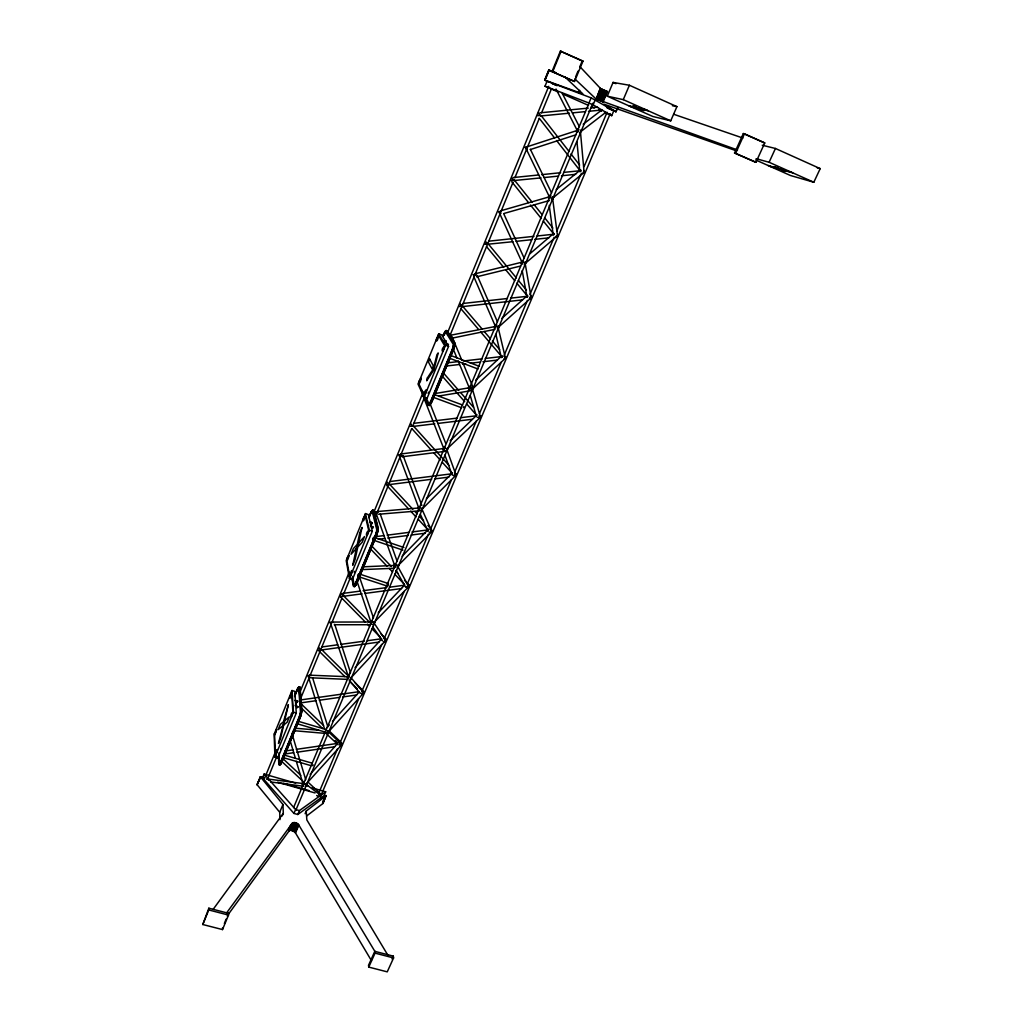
<?xml version="1.0" encoding="UTF-8"?>
<svg xmlns="http://www.w3.org/2000/svg" width="1023" height="1023" viewBox="0 0 1023 1023"><rect width="100%" height="100%" fill="white"/><g stroke="black" fill="none" stroke-linecap="round" stroke-linejoin="round"><path stroke-width="1.5" d="M479.199 415.568L480.823 416.975L446.655 449.263L446.872 451.117L402.231 456.757M228.513 915.086L228.551 913.322L208.845 908.194L202.797 924.523L222.502 929.575L228.513 915.086L208.769 909.959L208.845 908.194M222.502 929.575L222.554 927.784M339.917 745.703L341.541 745.345L341.362 744.092L327.769 731.164L329.201 731.266L327.654 731.087L328.741 731.586L363.843 692.763L362.18 693.799M397.602 566.077L432.435 531.078L430.299 529.569M393.727 566.103L396.118 565.271M370.006 622.687L370.863 621.792M447.447 449.314L446.706 448.47M350.314 679.489L351.068 677.789M320.237 795.395L319.406 796.354M343.204 596.294L341.158 593.698M302.22 784.385L303.102 783.401M472.14 388.599L472.971 388.446L472.23 387.679M378.97 642.086L321.03 650.04L319.023 647.776M505.515 358.446L498.022 326.951L498.93 326.772L498.585 326.094M427.524 402.525L428.803 405.287A7.097 1.496 -69.9 0 0 429.34 405.517L431.258 403.049A7.097 1.496 -69.9 0 0 432.358 400.722L453.023 350.94A6.534 1.381 -69.5 0 0 454.046 347.59L454.621 344.866M454.238 346.899L453.394 346.58L453.79 344.546A6.534 1.368 -69.5 0 0 453.675 343.012L446.322 331.222A6.317 1.279 -69.5 0 0 445.593 331.324L444.417 332.935A6.317 1.279 -69.5 0 0 443.112 335.634M369.712 522.178L371.579 522.651L369.802 521.615M472.958 388.599L505.925 357.781L503.802 356.03M525.234 263.205L525.374 262.31M377.653 531.551L377.909 530.234M498.93 326.772L531.474 297.54L530.374 296.248M552.97 197.874L552.842 196.94M298.038 721.599L297.207 723.747L325.263 732.11M295.212 700.103L297.105 701.19L295.072 700.691M300.353 713.811L300.954 711.433A6.726 1.24 -72.5 0 0 301.043 709.834L299.355 687.443A6.496 1.164 -72.3 0 0 299.112 686.778L297.77 688.223A6.496 1.164 -72.3 0 0 296.9 690.103L294.547 695.819M301.504 713.095L300.609 716.394A6.726 1.24 -72.5 0 1 299.726 718.798L281.99 761.764A6.701 1.215 -72.8 0 1 281.095 763.657L279.778 764.91A6.701 1.215 -72.8 0 1 279.56 764.091M300.161 714.565L300.519 713.645M279.765 763.593A6.1 1.1 -72.8 0 0 280.097 764.386L280.916 763.606A6.1 1.1 -72.8 0 0 281.977 761.47L299.713 718.517A6.112 1.138 -72.5 0 0 300.749 715.563L301.759 711.663A6.726 1.24 -72.5 0 0 301.849 710.077L300.135 687.673A6.496 1.164 -72.3 0 0 299.88 687.008L299.061 686.765M324.943 731.343L325.736 733.018M377.653 532.113L377.155 533.814A6.892 1.368 -71.1 0 1 376.234 536.333L357.078 582.701A6.841 1.343 -71.5 0 1 356.094 584.798L354.687 586.614L353.728 586.384M330.084 622.483L331.299 624.362M278.652 755.396L278.972 763.363A6.1 1.1 -72.8 0 0 279.305 764.155L280.123 763.375A6.1 1.1 -72.8 0 0 281.184 761.24L298.908 718.287A6.112 1.125 -72.5 0 0 299.944 715.333L300.314 714.476M308.255 675.602L309.445 677.482M453.419 347.104L453.151 347.973A7.187 1.509 -69.5 0 1 452.179 350.62L431.527 400.415A7.097 1.483 -69.9 0 1 430.427 402.742L428.522 405.21A7.097 1.483 -69.9 0 1 427.985 404.98L421.604 391.208A6.854 1.381 -69.9 0 1 421.502 390.07M300.071 715.307L299.803 716.151A6.726 1.24 -72.5 0 1 298.933 718.568L281.197 761.534A6.701 1.215 -72.8 0 1 280.302 763.427L278.985 764.68A6.701 1.215 -72.8 0 1 278.767 763.861L278.448 755.907M607.266 96.188L613.071 82.415L629.401 85.254L676.919 106.635L670.73 120.816L652.853 116.494L607.266 96.188L623.276 99.64L670.73 120.816M313.089 764.833L312.718 765.716M388.331 584.811L387.922 585.77M463.854 406.655L463.432 407.691M292.003 690.512L274.138 734.207L274.931 757.071L277.821 757.915L296.286 713.069L294.816 691.369L292.003 690.512L293.384 712.187L274.931 757.071M365.441 513.572L346.209 560.591L349.431 578.583L352.385 579.568L372.321 531.18L368.318 514.569L365.441 513.572L369.341 530.17L349.431 578.583M549.389 82.249L544.671 80.139L548.865 70.05L556.32 72.799M564.53 76.597L582.854 93.873L544.811 80.165L548.801 70.037L574.53 81.482L582.995 61.086L560.374 51.15L551.972 71.623L574.53 81.482M544.978 80.293L549.21 70.267M279.995 819.64L279.714 812.262L257.093 784.692L260.353 776.726L263.755 777.595M257.144 784.756L260.533 776.713M257.093 784.692L260.226 777.991M294.573 696.088L296.913 690.359A5.908 1.061 -72.3 0 1 297.962 688.21L298.78 687.328A5.908 1.061 -72.3 0 1 299.151 687.942L300.839 710.346A6.112 1.125 -72.5 0 1 300.647 712.417L301.325 713.274M294.611 696.599L296.951 690.87A4.719 0.844 -72.3 0 1 298.742 688.939L300.404 711.381A4.898 0.908 -72.5 0 1 298.869 717.724L281.159 760.652A4.872 0.882 -72.8 0 1 279.381 762.352L278.998 752.813M558.072 91.955L545.016 86.188L547.075 81.162L591.128 97.85L613.813 110.74L611.716 115.663L604.465 112.466M368.894 517.101L370.083 514.224A6.662 1.279 -70.9 0 1 371.042 512.127L372.449 510.183L373.382 510.387A6.662 1.279 -70.9 0 1 373.83 510.746L378.178 527.868A6.892 1.368 -71.1 0 1 378.216 529.223L377.257 533.047A6.266 1.24 -71.1 0 1 376.183 536.116L357.04 582.471A6.228 1.215 -71.5 0 1 355.851 584.887L355.569 585.309M368.945 517.306L370.121 514.416A6.061 1.164 -70.9 0 1 371.298 511.999L372.282 510.758A6.061 1.164 -70.9 0 1 372.82 511.014L377.129 528.149A6.266 1.24 -71.1 0 1 377.091 529.952L376.438 532.766A6.266 1.24 -71.1 0 1 375.364 535.847L356.221 582.189A6.228 1.215 -71.5 0 1 355.032 584.619L354.048 585.757A6.228 1.215 -71.5 0 1 353.536 585.322L352.385 579.044M369.047 517.702L370.224 514.812A4.846 0.921 -70.9 0 1 372.385 512.088L376.669 529.262A5.013 0.997 -71.1 0 1 375.262 535.413L356.132 581.729A4.974 0.972 -71.5 0 1 353.984 584.235L352.526 576.397M295.634 783.132L264.1 774.053L262.527 777.864L293.959 813.426L297.783 814.5L324.074 795.549L325.672 791.789L312.156 787.889M202.797 924.523L208.769 909.959M561.115 51.227L552.689 71.751L551.972 71.623M263.704 780.396L275.839 750.869M300.698 690.32L349.214 572.177M374.086 511.628L423.215 392.014M448.074 331.465L548.75 86.316M438.726 333.767L418.036 384.149L424.059 397.205L427.077 398.318L448.573 346.375L441.667 334.892L438.726 333.767L445.542 345.224L448.573 346.375M296.67 701.919L297.68 701.087L297.284 702.379L296.67 701.919L297.284 702.379M295.327 705.474L297.118 701.126M297.271 702.098L297.68 701.087M371.08 523.52L371.528 522.433L371.745 523.942M370.39 525.528L371.592 522.6M371.694 523.738L372.193 522.855M267.694 778.631L276.197 757.966M300.481 698.901L308.984 678.236M310.199 675.282L330.851 625.091M332.066 622.137L341.784 598.506M342.999 595.565L350.288 577.842M375.185 517.306L411.63 428.727M413.445 424.302L424.379 397.73M449.89 335.71L513.06 182.171M514.876 177.746L539.172 118.694M541.602 112.786L551.32 89.154M298.089 706.727L297.079 707.839L297.361 706.381L295.315 705.883L298.102 707.008L297.488 706.548M280.66 749.373L281.082 748.376M373.19 526.973L372.18 528.073L372.577 526.755L370.838 525.924M354.444 572.842L354.227 571.333M445.542 342.398L445.938 341.081L444.391 340.339M445.453 342.257L446.169 342.641L446.028 341.171M424.059 397.205L445.542 345.224M447.345 345.403L447.831 344.163L446.476 343.434M428.599 392.129L428.126 393.28M447.256 345.25L447.972 345.646L448.458 344.47L446.514 343.881M224.357 923.449L226.16 919.102M227.362 916.212L228.551 913.322M575.578 76.968L577.995 71.162M579.798 66.802L582.215 60.984L582.995 61.086M578.609 92.914L579.683 90.331M279.714 812.262L282.949 804.513L260.353 776.726M282.233 815.894L283.32 813.285L282.949 804.513M545.016 86.188L588.954 103.029L591.128 97.85M293.575 807.595L325.097 732.455M326.337 729.501L589.018 103.246M293.959 813.426L295.596 809.525L264.1 774.053M295.8 810.293L592.905 103.17M611.716 115.663L593.11 104.87L595.284 99.691M737.493 149.972L596.268 99.09L600.335 88.31L579.836 66.585M596.268 99.09L600.335 88.31M227.579 915.368L288.946 831.136C289.138 824.448 294.253 819.231 298.831 825.113L375.339 952.144M596.703 99.321L600.693 88.566M288.946 831.136L292.501 822.952M289.189 830.817L292.885 822.709M597.279 99.602L601.703 89.078L601.128 88.796M289.586 830.586L293.409 822.569M597.982 99.922L602.406 89.41L601.703 89.078M290.097 830.433L294.036 822.53M297.783 814.5L299.419 810.6L325.672 791.789M290.724 830.395L291.414 830.446L294.726 822.594M598.762 100.28L603.186 89.768L602.406 89.41M291.414 830.446L292.156 830.612L295.468 822.761M599.593 100.638L604.018 90.126L603.186 89.768M292.156 830.612L292.898 830.868L296.21 823.004M600.424 100.996L604.849 90.484L607.496 91.507L603.059 102.031M601.217 101.328L605.654 90.817M371.477 960.712L295.506 832.965L293.601 831.2L296.913 823.336M601.946 101.622L606.383 91.098M294.253 831.597L297.565 823.732M602.573 101.852L607.01 91.341M294.803 832.031L298.115 824.18M295.225 832.505L298.537 824.64M295.506 832.965L298.831 825.113M305.11 813.669L306.197 811.098L326.068 795.702L322.884 803.541L306.683 815.945M318.831 792.902L337.513 748.798M340.007 742.915L358.677 698.811M361.797 691.471L381.72 644.426M384.213 638.544L404.136 591.499M407.244 584.146L428.407 534.172M430.287 529.761L451.45 479.774M454.557 472.421L476.347 420.964M479.467 413.624L501.257 362.168M504.365 354.815L527.408 300.417M529.901 294.547L554.172 237.208M556.665 231.326L580.949 174M584.056 166.647L607.099 112.249M320.327 797.019L610.232 113.604M608.186 108.31L615.82 111.673L617.713 107.479M322.897 801.597L326.005 795.638M615.91 111.712L617.969 107.556M322.565 802.953L325.762 795.446M322.884 803.208L325.941 795.574L322.923 803.503M623.276 99.64L629.401 85.254M374.802 951.339L368.523 965.29L368.753 967.106L387.244 971.85L393.586 957.937L393.305 956.147L374.802 951.339L375.045 953.129L368.753 967.106M734.565 152.977L743.325 133.553L744.45 133.808L764.756 142.951L755.933 162.312L734.565 152.977L755.933 162.312M735.665 153.271L744.45 133.808M392.039 958.922L393.305 956.147M756.125 158.693L769.104 162.273L775.434 148.476L820.203 168.629L813.822 182.247L790.536 175.521L755.69 159.972M351.17 678.454L350.326 679.067M432.026 532.062L429.174 532.216M505.528 358.715L503.738 359.099M424.392 396.144L428.228 404.405A6.458 1.355 -69.9 0 0 428.944 404.469L430.12 402.947A6.458 1.355 -69.9 0 0 431.45 400.249L452.089 350.467A6.534 1.368 -69.5 0 0 453.215 347.27L454.097 343.536A7.187 1.509 -69.5 0 0 453.918 342.411M429.046 404.699A6.445 1.355 -69.9 0 0 429.775 404.776L430.952 403.254A6.445 1.355 -69.9 0 0 432.281 400.556L452.933 350.787A7.187 1.509 -69.5 0 0 453.995 348.293L454.928 343.843A7.187 1.509 -69.5 0 0 454.749 342.731L447.371 330.953A6.944 1.407 -69.5 0 0 446.821 330.877L445.747 330.761L444.097 333.191A6.944 1.407 -69.5 0 0 443.036 335.493M531.218 298.141L529.428 298.486M468.176 388.216L469.007 387.73M525.426 147.184L527.165 146.826M553.2 234.715L553.98 234.318M298.818 687.967L299.88 687.008M213.155 909.345L283.32 813.285M226.633 912.836L292.258 823.272M432.269 530.374L431.207 530.95M351.874 578.008L353.319 585.872A6.841 1.33 -71.5 0 0 353.677 586.396L355.275 584.529A6.841 1.33 -71.5 0 0 356.273 582.432L375.415 536.052A6.892 1.368 -71.1 0 0 376.336 533.533L377.397 528.942A6.892 1.368 -71.1 0 0 377.359 527.587L373.05 510.477A6.662 1.279 -70.9 0 0 372.653 510.093M298.972 688.083L299.547 687.558A5.908 1.061 -72.3 0 1 299.931 688.172M480.848 415.798L479.352 416.335M283.179 757.557L284.087 755.051L311.81 763.068M505.81 356.925L504.774 357.347M389.341 484.173L386.86 484.812L386.234 483.981M372.73 510.95L373.433 510.375M305.992 784.193L341.899 744.578L340.237 743.593M310.161 774.36L338.255 742.711M419.737 508.162L418.701 507.766L398.944 454.941L401.553 455.005M327.168 727.315L329.304 724.975M332.501 721.445L359.111 692.098M383.676 638.339L386.272 639.835L351.388 677.354M470.132 388.037L469.135 387.487L470.797 387.333M348.152 675.947L349.828 673.287M355.109 667.597L381.515 639.132M373.855 622.623L408.995 586.371L407.832 585.45M378.241 612.828L404.149 585.552M402.141 556.243L428.637 529.096M354.354 585.591A6.228 1.215 -71.5 0 0 354.866 586.026L355.313 585.642M422.473 508.751L456.232 474.979L454.596 473.636M402.538 456.654L402.73 455.9M426.425 498.815L452.396 472.971M444.673 448.739L443.65 448.266L445.274 448.164M450.146 440.76L477.102 414.865M475.759 380.096L502.012 355.697M501.845 318.345L527.51 295.43M460.989 305.864L462.588 306.069L459.084 306.529M498.93 211.927L521.871 261.965L523.303 262.681L521.589 262.387L522.548 263.985M525.707 263.052L557.778 235.507L557.74 234.331M529.927 253.717L553.775 233.359M418.612 509.607L417.972 508.099L420.274 507.715M372.871 511.18L373.063 511.027A6.061 1.164 -70.9 0 1 373.612 511.283L377.589 526.998M553.149 197.746L584.721 171.966L583.66 170.496M549.824 196.889L548.955 197.234L549.99 198.603M580.489 131.673L580.706 130.573M556.282 189.549L580.68 169.78M580.808 131.609L605.642 112.466M583.2 124.218L601.92 109.909M578.57 131.008L576.831 130.65L577.842 132.236M446.821 330.877L445.069 331.567M395.198 565.514L394.584 565.284L395.607 565.259M397.499 567.612L397.551 566.192M511.027 180.24L514.441 180.15L532.165 202.209M456.207 473.815L454.353 474.301M407.985 587.662L407.039 587.023M472.102 390.019L472.089 388.727M501.718 356.976L501.321 357.602L495.912 334.393M413.151 426.131L409.724 426.271M527.356 296.401L527.126 297.284M349.316 676.817L347.641 677.226L348.447 678.901M357.065 581.46L370.825 621.92L372.334 621.958M569.057 151.455L541.052 115.471L537.574 115.625M397.474 568.097L397.499 566.422M283.218 757.621L310.966 765.626M419.801 508.009L418.407 508.572L419.34 509.94M305.417 785.996L306.261 785.344L305.583 783.989M444.289 448.496L443.355 449.071L444.314 450.452M540.668 115.893L538.43 112.978L538.699 113.617M584.414 171.378L583.506 171.57M527.011 146.813L576.985 130.535M530.323 149.55L575.834 134.844M438.995 396.003L472.089 390.517L472.038 388.97M470.209 387.87L468.841 388.292L470.273 389.98M333.14 622.521L330.212 622.265L348.498 676.868M500.746 210.789L549.172 196.876M504.032 213.449L549.504 200.508M305.391 786.431L306.389 785.574L305.532 784.206M474.838 273.857L521.756 262.233M484.851 243.947L485.593 243.794M476.59 276.837L520.554 266.044M580.693 131.392L581.473 130.778L580.578 130.087M449.839 335.378L496.628 326.247M450.977 338.383L495.017 329.329M497.664 328.281L498.482 327.552M530.477 296.683L531.487 296.21M375.607 511.82L378.114 511.986M552.868 197.644L553.635 197.298L553.123 196.685M524.441 264.548L525.259 264.126L524.773 263.282M434.775 393.586L469.365 387.768M525.438 262.924L526.142 262.451L525.221 261.901M371.963 622.022L370.543 622.726L371.886 624.362M551.87 199.229L552.689 198.846L552.177 198.027M285.264 750.959L293.141 749.821M296.299 749.36L337.245 743.44M284.151 754.079L293.601 752.711M296.747 752.25L334.572 746.777M300.238 699.988L359.175 691.676M300.749 702.878L316.26 700.678M319.368 700.244L339.534 697.392M342.641 696.957L356.605 694.988M322.066 646.932L337.718 644.784M340.851 644.362L364.329 641.14M367.462 640.705L381.553 638.774M342.577 593.442L359.955 591.128M363.114 590.706L386.822 587.56M389.98 587.138L404.2 585.246M343.114 596.345L362.091 593.813M365.249 593.391L401.604 588.545M376.234 536.589L384.021 535.579M387.142 535.182L408.931 532.369M412.052 531.96L427.627 529.952M378.395 539.274L384.622 538.469M387.743 538.06L407.985 535.451M411.105 535.042L425.12 533.226M401.221 453.931L443.892 448.509M387.269 482.165L389.098 484.608L431.616 479.288M434.698 478.892L448.905 477.114M389.968 481.526L451.296 473.866M579.721 132.939L580.527 132.581L584.184 173.232L581.818 173.322M498.687 326.606L499.403 326.35L498.853 325.889M413.842 423.33L457.255 418.087M460.363 417.716L475.874 415.849M434.813 423.803L413.113 426.425L410.747 423.791M437.908 423.432L472.012 419.302M447.678 362.82L458.636 361.554M463.329 361.004L482.127 358.817M485.26 358.459L502.485 356.452M445.363 366.132L459.455 364.495M462.588 364.124L465.708 363.766M470.414 363.216L479.8 362.129M482.933 361.758L497.012 360.122M463.15 303.447L507.421 298.499M510.592 298.153L527.983 296.21M522.459 299.892L462.409 306.619L461.143 305.199M488.7 241.185L533.955 236.339M537.075 236.006L554.249 234.165M487.856 244.228L512.971 241.697M516.091 241.364L531.691 239.689M534.812 239.356L548.852 237.847M513.367 177.554L538.584 174.971M541.73 174.652L560.655 172.708M563.801 172.388L581.141 170.624M514.07 180.521L541.026 177.874M544.185 177.554L558.366 176.097M561.512 175.777L575.693 174.319M374.444 622.802L373.779 622.125M539.991 112.824L588.251 108.118M591.371 107.811L597.598 107.21M540.796 115.97L569.44 113.169M572.611 112.862L585.348 111.622M588.519 111.315L601.255 110.062M362.833 693.926L360.045 693.019L349.367 680.423M348.395 676.472L347.168 677.789M377.589 511.513L418.957 507.971M378.561 514.249L419.686 510.809M372.845 624.35L374.022 623.979L373.804 622.738M386.285 639.912L385.594 639.746M420.747 510.285L421.936 509.109L431.885 531.461M364.341 566.768L395.249 565.399L394.29 566.09L395.21 567.458M361.464 569.632L393.983 568.276M446.578 451.22L445.734 451.156M445.708 450.849L446.885 450.555L446.552 449.634M304.138 783.695L302.68 784.564L303.537 785.92M296.312 761.329L302.961 783.771L304.573 783.887M332.539 622.061L371.515 621.997M334.265 624.721L370.185 624.733M472.089 390.517L471.245 390.428M472.281 388.395L473.419 388.19L462.984 363.05M424.2 395.888L423.215 395.978L424.161 397.269M522.114 262.259L520.797 262.681L521.282 263.525M347.718 675.576L349.316 676.177M556.269 236.492L557.497 235.865L552.663 198.603M446.795 449.059L447.895 448.918L447.307 448.573M421.847 508.469L422.921 508.367L421.885 507.971M309.151 675.154L348.996 676.778M310.404 677.776L347.155 679.362M497.677 328.69L498.572 328.217L497.574 326.849M577.279 130.752L576.166 131.596M351.413 677.188L351.337 677.06M373.983 622.432L374.993 622.419L373.919 622.163M578.928 129.652L577.087 130.036L578.519 131.136M306.363 784.104L306.516 784.066M514.198 180.623L511.948 178.002M551.052 196.084L549.377 196.25L549.773 197.017M500.579 211.454L498.994 211.608L500.925 213.526M523.584 261.53L521.871 261.965M372.858 624.695L374.009 624.516L374.047 623.314M496.794 325.378L495.081 325.595L496.577 326.375M326.618 733.146L328.306 732.775L328.127 731.483M445.951 341.26L444.417 340.749M295.698 728.261L318.652 730.192M397.231 565.834L398.778 565.834L397.205 565.412M293.409 730.639L324.074 733.286M325.698 730.895L326.593 730.972M384.06 641.523L385.415 641.421L385.735 640.334L374.06 623.071M309.509 676.024L308.153 675.922L324.675 729.335M524.441 264.957L525.272 264.778L524.709 263.538M304.368 783.938L302.961 783.771M444.609 448.458L442.729 448.918L443.56 450.146M266.939 778.925L302.591 783.503M270.775 781.981L303.383 786.227M420.773 510.618L421.911 510.528L421.911 509.377M449.455 335.761L451.053 336.094M551.883 199.626L552.74 199.293L551.717 197.912M328.741 731.586L328.025 731.061M550.054 197.094L548.302 197.183L548.366 197.899M371.899 622.176L370.914 621.971M341.899 744.578L341.247 744.335M484.659 244.267L488.048 243.768M579.734 133.322L580.489 132.76M672.367 105.701L676.919 106.635M326.657 733.453L328.498 733.056L327.718 731.381M309.598 675.167L310.992 675.73M629.017 105.88L645.935 109.755M630.155 106.392L647.124 110.279M631.293 106.891L648.313 110.804M578.225 129.077L576.767 129.154L577.432 130.381M443.867 447.166L445.21 447.626M764.756 142.951L743.325 133.553M762.25 145.228L775.434 148.476M471.91 387.512L473.368 388.075M550.374 195.47L548.967 195.483L549.645 196.633M453.726 475.708L456.053 475.107L447.025 450.03M375.045 953.129L393.586 957.937M817.249 167.862L820.203 168.629M522.945 260.878L521.577 260.839L522.267 261.901M768.017 165.47L791.572 172.312M770.178 166.442L792.697 172.81M295.596 809.525L299.419 810.6M283.345 783.222L308.972 790.587M267.029 779.155L270.034 780.025M277.54 782.186L315.071 792.966M280.225 763.542L281.018 763.772M279.906 763.682L280.698 763.912M279.458 764.104L280.251 764.334M279.484 764.565L280.379 764.692M279.023 764.692L279.816 764.923M298 721.202L326.12 729.54M476.245 274.88L473.074 274.65L474.058 275.941M300.928 711.599L301.721 711.842M300.557 713.466L301.363 713.709M300.468 713.837L301.274 714.08M293.384 712.187L296.286 713.069M300.148 714.629L300.941 714.872M299.88 715.934L300.672 716.177M376.835 511.679L377.794 512.05M298.601 687.008L299.368 687.239M298.499 687.124L299.266 687.354M298.626 687.392L299.394 687.635M394.801 564.184L396.617 564.939M360.096 574.235L388.459 583.57M359.201 576.882L387.576 586.205M355.198 584.67L356.017 584.939M354.239 585.629L355.058 585.898M354.444 585.834L355.25 586.102M354.316 585.987L355.122 586.256M616.076 111.776L603.877 104.129L736.279 150.777M400.479 454.199L401.438 454.583M375.172 537.804L403.932 547.51M374.149 540.425L402.909 550.118M376.63 532.075L377.449 532.356M369.341 530.17L372.321 531.18M376.413 533.315L377.231 533.597M377.372 529.108L378.19 529.39M376.988 530.528L377.807 530.809M377.078 530.86L377.896 531.142M376.988 531.218L377.807 531.5M673.671 114.256L742.864 138.041M371.886 510.771L372.666 511.04M371.132 511.986L371.912 512.254M372.014 510.605L372.794 510.886M267.412 779.015L268.934 780.063M419.737 506.935L418.522 506.679L418.919 507.203M430.338 402.909L431.169 403.215M429.826 403.407L430.657 403.714M429.455 404.315L430.287 404.622M429.302 404.507L430.133 404.814M428.586 405.172L429.404 405.479M434.967 394.763L462.562 404.98M433.905 397.525L461.488 407.717M450.018 358.408L477.997 368.996M451.105 355.62L479.071 366.234M454.084 343.677L454.915 343.997M453.713 345.083L454.544 345.403M453.854 345.314L454.685 345.633M453.777 345.659L454.621 345.979M453.215 347.743L454.059 348.063M445.222 331.362L446.386 331.631A6.317 1.279 -69.5 0 1 447.128 331.529M444.698 332.462L445.504 332.769M496.705 324.905L494.851 324.598L495.567 325.583M405.939 587.1L407.96 587.458L408.778 586.614L397.819 566.525M326.081 733.018L324.496 731.867M604.018 90.126L604.849 90.484M551.435 83.093L557.241 85.663M606.562 107.517L612.368 110.088M552.267 83.528L556.563 85.433M588.954 103.029L593.11 104.87M562.42 93.873L588.519 105.407M591.422 106.699L594.325 107.978M598.672 109.896L601.575 111.175M769.104 162.273L813.822 182.247M777.045 167.478L778.145 167.977L774.373 166.723L775.472 167.222M784.743 170.918L785.843 171.404L782.032 170.15L783.132 170.636M613.071 82.415L615.923 83.694M560.374 51.15L582.215 60.984M372.321 621.357L370.85 621.012M292.898 830.868L293.601 831.2M471.258 387.09L469.071 386.387L469.276 387.09M400.926 456.539L399.085 454.685M304.394 783.26L303.332 782.851M362.193 691.765L363.843 692.763M477.23 417.371L480.58 417.55L472.524 389.341M370.748 526.5L372.577 526.755M303.371 785.69L302.335 784.731M317.45 796.06L316.67 795.485M527.229 149.601L525.285 147.632M444.647 448.343L443.573 447.537M376.771 513.853L375.428 512.229M455.133 476.334L454.263 475.542M487.984 244.356L485.733 241.658M397.563 565.489L398.343 566.205M395.198 564.888L394.418 564.172M306.849 784.935L319.547 794.411M452.729 475.247L452.076 474.634M384.61 640.871L385.223 640.794M405.479 586.844L396.054 570.386M479.71 418.356L478.866 417.486M382.576 640.935L372.666 626.728M495.784 327.782L495.311 325.928L494.262 326.964M596 98.937L574.76 78.848M282.489 758.209L300.775 775.344M308.78 782.851L320.199 793.554M275.021 755.14L278.461 758.363M281.9 761.585L303.665 781.956M305.967 784.104L308.255 786.239M326.976 734.309L338.127 744.808M301.721 704.438L323.511 725.422M329.24 730.946L340.71 741.995M301.913 708.594L322.603 728.491M335.237 740.639L337.539 742.851M347.002 674.707L321.235 649.209A1.739 0.729 -7.6 0 1 319.918 650.296A1.739 0.729 -7.6 0 1 317.884 649.835M354.84 682.469L362.679 690.231M319.086 651.127L344.904 676.638M349.393 681.075L357.244 688.837M340.032 596.319L365.249 621.946M367.449 624.171L369.635 626.396M371.835 628.621L380.607 637.534M343.319 595.552L369.584 622.265M380.53 633.403L384.904 637.853M371.605 545.873L391.361 566.537M395.748 571.128L397.947 573.43M404.52 580.322L408.919 584.913M370.505 548.903L387.001 566.128M389.2 568.43L392.5 571.883M394.699 574.172L404.596 584.517M389.264 483.892L412.857 509.288M415.006 511.59L417.141 513.904M419.289 516.219L423.586 520.835M427.87 525.451L431.092 528.917M387.014 485.733L408.509 508.827M410.658 511.142L416.029 516.922M418.177 519.236L427.857 529.633M413.292 425.862L448.969 465.375M411.834 428.586L430.747 449.519M433.905 452.997L440.21 459.979M442.307 462.306L451.77 472.767M442.55 376.477L464.672 401.668M466.782 404.059L476.258 414.865M442.985 372.487L458.752 390.479M460.861 392.87L473.483 407.269M462.588 306.171L482.127 329.022M484.186 331.439L490.362 338.69M492.421 341.107L499.62 349.559M461.015 308.856L478.534 329.406M480.593 331.823L502.229 357.193M529.518 297.949L530.336 298.959M462.089 306.209L460.018 303.844M351.784 678.594L363.293 692.354M488.188 243.832L516.385 277.936M518.392 280.379L526.449 290.123M486.539 246.633L503.687 267.348M505.694 269.778L514.774 280.75M516.794 283.179L526.883 295.366M534.134 204.677L542.011 214.51M544.978 218.193L552.855 228.027M511.705 181.672L528.482 202.567M530.464 205.022L541.32 218.551M543.29 221.006L554.159 234.536M539.185 118.208L554.645 138.054M556.576 140.535L580.744 171.557M570.987 153.936L579.67 165.112M556.116 236.211L556.627 236.94M454.506 343.332L446.565 330.646A6.944 1.407 -69.5 0 0 446.015 330.557M387.986 955.418L306.836 819.909L306.197 811.098M438.253 334.93L445.043 346.413M562.33 93.477L579.35 126.635M556.013 89.014L577.1 130.253M530.374 149.294L551.55 192.887M525.464 147.389L549.274 196.608M426.143 397.742L428.701 403.228A5.166 1.087 -69.9 0 0 431.284 399.903L451.91 350.173A5.23 1.1 -69.5 0 0 453.176 344.214L445.849 332.385A5.051 1.023 -69.5 0 0 443.279 335.902M418.497 383.011L424.545 396.029M503.776 213.845L524.172 258.167M420.479 514.556L428.074 531.346M477.178 275.404L497.459 321.861M473.675 276.389L495.132 325.736M452 336.554L461.821 360.237M452.703 347.743L456.961 358.037M458.176 360.991L469.135 387.487M430.184 403.995L445.619 443.125M423.138 396.067L443.65 448.266M403.088 455.567L421.821 505.426M444.89 455.12L451.936 474.327M380.198 513.942L397.18 561.384M375.543 511.884L394.584 565.284M359.137 576L373.459 617.93M334.726 624.286L350.493 672.648M312.629 677.904L327.833 726.688M291.887 733.299L305.698 779.654M290.532 741.892L295.417 758.337M470.35 395.85L476.424 416.463M372.794 528.277L372.18 528.073M364.994 514.646L368.894 531.282M522.216 270.673L526.973 297.002M346.644 559.53L349.879 577.496M525.234 263.87L531.206 297.885M549.249 205.393L553.226 234.958M576.998 142.044L579.824 171.8M300.263 692.661L301.056 703.121M301.286 706.1L301.632 710.589A6.112 1.138 -72.5 0 1 301.453 712.66M291.593 691.51L292.962 713.223M274.535 733.222L275.353 756.061M343.383 595.898A1.752 0.678 -6.8 0 1 341.107 596.626A1.752 0.678 -6.8 0 1 340.122 595.782M385.799 638.825A1.726 0.716 -6.4 0 1 384.98 639.989M408.893 585.425A1.739 0.665 -5.7 0 1 407.486 585.936M408.394 584.67A1.739 0.665 -5.7 0 1 408.701 584.772M275.66 755.358A1.714 0.818 -9.5 0 1 274.778 754.769M274.829 754.539A1.714 0.818 -9.5 0 1 275.609 753.938M320.289 794.411A1.675 0.857 -9.1 0 1 318.46 795.076M363.728 691.944A1.714 0.767 -7.1 0 1 362.769 692.43M363.306 691.062A1.714 0.767 -7.1 0 1 363.6 691.177M341.951 743.299A1.688 0.806 -8 0 1 340.8 744.245M339.943 744.36A1.688 0.806 -8 0 1 339.534 744.335M340.608 742.685A1.688 0.806 -8 0 1 341.017 742.711M444.238 335.199A6.317 1.279 -69.5 0 1 444.557 334.495M454.647 343.92A6.534 1.381 -69.5 0 1 454.66 344.342M444.187 334.981A6.944 1.407 -69.5 0 1 444.545 334.214M421.847 390.645A6.228 1.253 -69.9 0 1 421.77 390.39M377.999 528.75A6.266 1.24 -71.1 0 1 378.011 529.16M354.495 586.665A6.841 1.343 -71.5 0 1 354.124 586.141M371.515 513.034A6.662 1.279 -70.9 0 1 371.835 512.395M297.949 689.962A5.908 1.061 -72.3 0 1 298.217 689.387M297.667 690.333A6.496 1.164 -72.3 0 1 298.256 689.016M292.757 712.123C291.056 721.356 289.381 714.629 292.757 712.123M291.555 693.121L289.803 698.095L291.555 693.121M444.532 346.286C442.524 356.004 440.363 348.779 444.532 346.286M277.361 749.59C275.571 758.887 274.126 751.854 277.361 749.59M438.586 336.222C436.719 345.429 434.609 338.664 438.586 336.222M276.594 729.719L274.855 734.655L276.594 729.719M373.676 537.395L372.641 539.927L373.676 537.395M426.604 389.686C424.507 399.481 422.64 391.783 426.604 389.686M358.677 573.877L357.705 576.384L358.677 573.877M421.233 378.433C419.161 387.896 417.448 380.582 421.233 378.433M368.536 530.873C366.093 540.95 365.326 531.781 368.536 530.873M365.121 516.295C362.743 526.027 362.052 517.318 365.121 516.295M349.853 575.156C350.761 579.555 353.843 562.816 349.853 575.156M349.009 555.694C346.554 565.527 346.106 556.359 349.009 555.694M356.618 547.382L352.73 565.259L355.083 559.543L357.794 547.011L362.155 542.318L364.52 536.551L358.293 543.29L356.618 547.382M359.725 533.111L357.27 544.415L353.357 548.635L351.055 554.261L356.72 548.162L358.472 543.891L362.04 527.433L359.725 533.111M427.32 378.037L426.719 380.799L433.918 369.763L438.202 352.948L436.974 354.623L433.394 368.753L427.32 378.037M283.64 725.102L280.622 738.146L278.448 743.452L284.317 721.049L289.381 716.816L287.182 722.161L283.64 725.102M288.371 704.719L284.394 721.854L282.77 725.819L278.179 729.629L280.315 724.412L283.486 721.752L288.371 704.719M429.724 359.06L428.484 362.078L432.064 368.958L433.33 365.889L429.724 359.06M634.81 106.443L632.802 105.983L635.974 106.967L634.81 106.443M642.968 110.088L640.922 109.602L644.132 110.599L642.968 110.088"/></g></svg>
